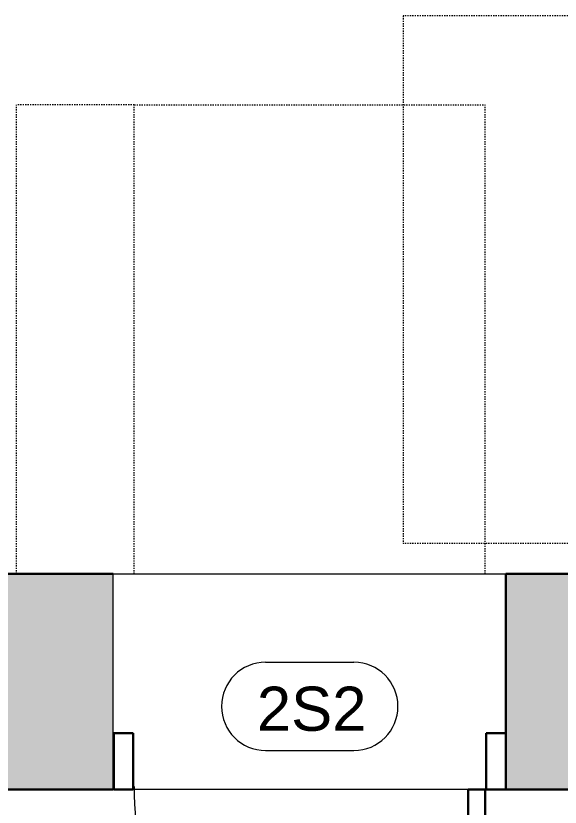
# Model space of a CAD drawing. Header units: inches. Extents: x -1176 to 1507, y -2587 to 978.
# Drawn here: x 1111.9 to 1167.4, y 90.1 to 170.8 of the extents above; entities that cross this region are included whole.
import ezdxf

# ---------------------------------------------------------------- set-up
doc = ezdxf.new("R2010")
doc.units = ezdxf.units.IN
doc.header["$MEASUREMENT"] = 0
doc.linetypes.add('Dash', pattern=[0.25, 0.125, -0.125])
for name, color, linetype, lineweight in [('A-DOOR', 31, 'Continuous', 18), ('A-DOOR-FRAM', 31, 'Continuous', 30), ('A-DOOR-IDEN', 31, 'Continuous', 9), ('A-FLOR', 192, 'Continuous', 18), ('A-GENM', 13, 'Continuous', 18), ('A-WALL', 113, 'Continuous', 18), ('A-WALL-PATT', 111, 'Continuous', 18)]:
    doc.layers.add(name, color=color, linetype=linetype, lineweight=lineweight)
doc.styles.add('Swis721 Lt BT', font='swissl.ttf', dxfattribs={"height": 4.5})

# ---------------------------------------------------------------- blocks, each defined once
blk = doc.blocks.new('Single Flush - D8 3_ X 8_-8257955-2nd Floor Construction')
at = {"layer": 'A-DOOR', "lineweight": 30}
for p, q in [((16.156, -11), (17.906, -11)), ((16.156, -46.812), (16.156, -11)), ((17.906, -11), (17.906, -46.812))]:
    blk.add_line(p, q, dxfattribs=at)
at = {"layer": 'A-DOOR', "lineweight": 9}
blk.add_arc((17.906, -11), 35.812, 179.5, 270, dxfattribs=at)
at = {"layer": 'A-DOOR-FRAM'}
for p, q in [((-20, -5.25), (-20, -11)), ((-20, -5.25), (-18, -5.25)), ((-18, -5.25), (-18, -11)), ((18, -5.25), (18, -11)), ((18, -5.25), (20, -5.25)), ((20, -5.25), (20, -11)), ((-20, -11), (-18, -11)), ((18, -11), (20, -11))]:
    blk.add_line(p, q, dxfattribs=at)
at = {"layer": 'A-GENM', "linetype": 'Dash', "lineweight": 9}
for p, q in [((-17.906, 58.813), (-29.906, 58.813)), ((-29.906, 11), (-29.906, 58.813)), ((-17.906, 58.813), (17.906, 58.813)), ((-17.906, 11), (-17.906, 58.813)), ((17.906, 11), (17.906, 58.813)), ((17.875, 11), (17.906, 11)), ((17.875, -11), (17.906, -11)), ((17.906, -11), (17.906, -70.813))]:
    blk.add_line(p, q, dxfattribs=at)
blk = doc.blocks.new('Single Flush - D13 3_ X 8_-8257910-2nd Floor Construction')
at = {"layer": 'A-GENM', "linetype": 'Dash', "lineweight": 9}
for p, q in [((-35.906, -5.25), (-35.906, -65.063)), ((17.906, -5.25), (17.906, -65.063)), ((-35.906, -65.063), (17.906, -65.063))]:
    blk.add_line(p, q, dxfattribs=at)
blk = doc.blocks.new('Door Tag - Door Tag-41184-2nd Floor Construction')
at = {"layer": 'A-DOOR-IDEN'}
for p, q in [((-0.09375, 0.09375), (0.09375, 0.09375)), ((-0.09375, -0.09375), (0.09375, -0.09375))]:
    blk.add_line(p, q, dxfattribs=at)
for centre, start, end in [((-0.09375, 0), 90, 270), ((0.09375, 0), 270, 90)]:
    blk.add_arc(centre, 0.09375, start, end, dxfattribs=at)

msp = doc.modelspace()

# ---------------------------------------------------------------- hatches: boundary and pattern name
at = {"layer": 'A-WALL-PATT'}
h = msp.add_hatch(color=7, dxfattribs=at)
h.paths.add_polyline_path([(1161.899, 91.893), (1263.737, 91.893), (1263.737, 113.893), (1161.899, 113.893), (1161.899, 113.707)], flags=0)
h.paths.add_polyline_path([(1329.149, 91.893), (1329.149, 113.893), (1290.237, 113.893), (1290.237, 91.893)], flags=0)
h.paths.add_polyline_path([(635.431, 91.893), (635.431, 113.893), (562.75, 113.893), (562.75, 91.893), (610.578, 91.893)], flags=0)
h.paths.add_polyline_path([(495.148, 91.893), (520.25, 91.893), (520.25, 113.893), (495.148, 113.893)], flags=0)
h.paths.add_polyline_path([(679.835, 91.893), (756.836, 91.893), (756.836, 113.893), (677.931, 113.893), (677.931, 91.893)], flags=0)
h.paths.add_polyline_path([(799.336, 91.893), (848.013, 91.893), (848.013, 113.893), (799.336, 113.893), (799.336, 113.707)], flags=0)
h.paths.add_polyline_path([(923.836, 91.893), (923.836, 113.893), (890.513, 113.893), (890.513, 91.893)], flags=0)
h.paths.add_polyline_path([(966.336, 91.893), (1006.899, 91.893), (1006.899, 113.893), (966.336, 113.893), (966.336, 113.707)], flags=0)
h.paths.add_polyline_path([(1049.399, 91.893), (1121.829, 91.893), (1121.829, 113.893), (1049.399, 113.893), (1049.399, 113.707)], flags=0)

# ---------------------------------------------------------------- linework, layer by layer
at = {"layer": 'A-FLOR'}
for p, q in [((1121.829, 113.893), (1161.899, 113.893)), ((1161.899, 91.893), (1121.829, 91.893))]:
    msp.add_line(p, q, dxfattribs=at)
at = {"layer": 'A-WALL', "color": 8, "lineweight": 30}
for p, q in [((1121.829, 113.893), (1097.899, 113.893)), ((1161.899, 91.893), (1161.899, 113.893)), ((1161.899, 113.893), (1211.237, 113.893)), ((1121.829, 91.893), (1049.399, 91.893)), ((1161.899, 91.893), (1263.737, 91.893))]:
    msp.add_line(p, q, dxfattribs=at)
at = {"layer": 'A-WALL', "lineweight": 9}
msp.add_line((1121.829, 91.893), (1121.829, 113.893), dxfattribs=at)

# ---------------------------------------------------------------- block references
at = {"layer": 'A-DOOR', "rotation": 269.9999999999999}
msp.add_blockref('Single Flush - D13 3_ X 8_-8257910-2nd Floor Construction', (1216.487, 134.893), dxfattribs=at)
at = {"layer": 'A-DOOR'}
msp.add_blockref('Single Flush - D8 3_ X 8_-8257955-2nd Floor Construction', (1141.899, 102.893), dxfattribs=at)
at = {"layer": 'A-DOOR-IDEN', "xscale": 47.99999999999997, "yscale": 47.99999999999997, "zscale": 47.99999999999997}
msp.add_blockref('Door Tag - Door Tag-41184-2nd Floor Construction', (1141.899, 100.38), dxfattribs=at)

# ---------------------------------------------------------------- texts
at = {"layer": 'A-DOOR-IDEN', "insert": (1136.502, 102.391), "char_height": 4.5, "width": 12.8775, "attachment_point": 1, "style": 'Swis721 Lt BT'}
msp.add_mtext('2S2', dxfattribs=at)

doc.saveas('drawing.dxf')
